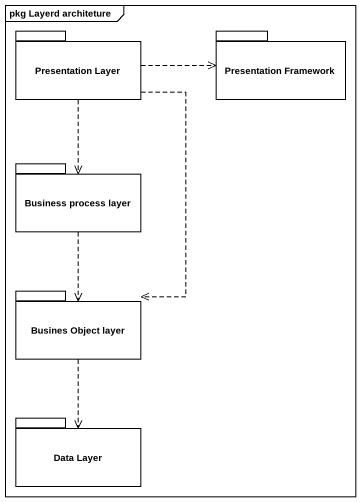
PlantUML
@startuml
mainframe pkg Layerd architeture
package "Presentation Layer" as Presentation_Layer {
}
package "Presentation Framework" as Presentation_Framework {
}
package "Business process layer" as Business_process_layer {
}
package "Busines Object layer" as Busines_Object_layer {
}
package "Data Layer" as Data_Layer {
}
Presentation_Layer .right.> Presentation_Framework
Presentation_Layer ..> Business_process_layer
Presentation_Layer ..> Busines_Object_layer
Business_process_layer ..> Busines_Object_layer
Busines_Object_layer ..> Data_Layer
@enduml
